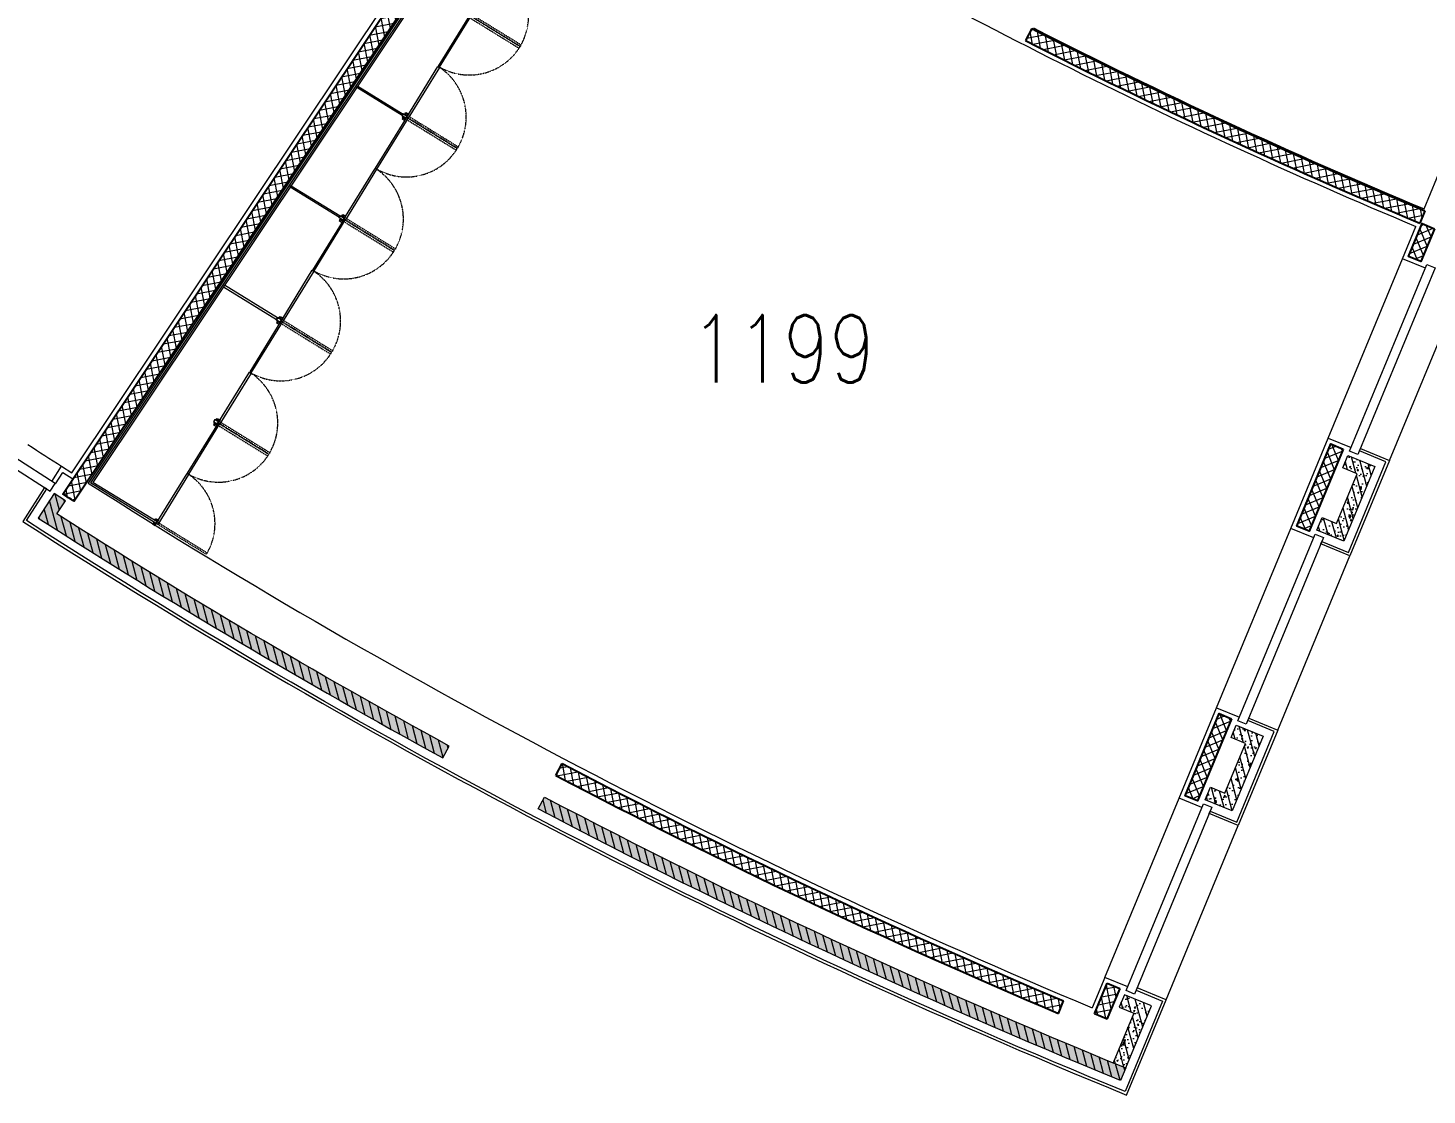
# Model space of a CAD drawing. Header units: inches. Extents: x 13084 to 220150, y 6494 to 167180.
# Drawn here: x 47617 to 63194, y 24214 to 36095 of the extents above; entities that cross this region are included whole.
import ezdxf
from ezdxf.enums import TextEntityAlignment as Align

# ---------------------------------------------------------------- set-up
doc = ezdxf.new("R2010")
doc.units = ezdxf.units.IN
doc.header["$MEASUREMENT"] = 0
doc.linetypes.add('Ground Floor$0$HIDDEN', pattern=[0.375, 0.25, -0.125])
for name, color, linetype, lineweight in [('Ground Floor$0$A-G250-G-Walls-Low-Level', 8, 'Continuous', 15), ('Ground Floor$0$A-G250-G-Walls-Precast-Concrete', 7, 'Continuous', 15), ('Ground Floor$0$A-G250-M-Walls-Blockwork', 7, 'Continuous', 25), ('Ground Floor$0$A-G252-H-Internal-Walls', 251, 'Continuous', 9), ('Ground Floor$0$A-G262-H-Precast-Panel', 251, 'Continuous', 5), ('Ground Floor$0$A-G312-M-Wall-Cladding-Panel', 7, 'Continuous', 9), ('Ground Floor$0$A-G312-M-Wall-Finish-Plaster', 7, 'Continuous', 15), ('Ground Floor$0$A-G321-M-Window', 251, 'Continuous', 9), ('Ground Floor$0$A-G4-M-Furniture-Built-In', 251, 'Continuous', 9), ('Ground Floor$0$Z-Z001-S-Room-Name-Identification-250', 7, 'Continuous', 15)]:
    doc.layers.add(name, color=color, linetype=linetype, lineweight=lineweight)
doc.styles.add('Ground Floor$0$Tag-RomanS', font='romans.shx', dxfattribs={"width": 0.8})
pattern_1 = [(101, (31615.2386858852, 164129.5694537289), (-77.91665768615832, -15.14546400801325), []), (191, (31615.2386858852, 164129.5694537289), (15.14546400801325, -77.91665768615832), [])]
pattern_2 = [(292.5000000004741, (60410.77054472193, 27529.00450890424), (73.33293789283204, 30.37549744458579), []), (22.5000000004741, (60410.77054472193, 27529.00450890424), (-30.37549744458579, 73.33293789283204), [])]
pattern_3 = [(49.99999999999999, (31615.2386858852, 164129.5694537289), (182.184668996004, -15.93908553890309), [19.05, -209.55]), (355, (31615.2386858852, 164129.5694537289), (-35.24282597566699, 191.05664288218), [15.24, -167.64]), (100.451, (31630.4206858852, 164128.2412037289), (146.9425016659592, 175.1166878202919), [16.19, -178.09]), (46.18420000000002, (31615.2386858852, 164180.3694537289), (271.0790408921299, -42.04232793272715), [28.575, -314.3249999999999]), (96.6356, (31637.8285858852, 164176.8659537289), (237.4042344662371, 247.4255558900492), [24.285, -267.135]), (351.1840000000001, (31615.2386858852, 164180.3694537289), (237.4046058139339, 247.4251178605977), [22.86, -251.46]), (21, (31640.6386858852, 164167.6694537289), (151.6148798353833, -102.2655185167625), [19.05, -209.55]), (326.0000000000001, (31640.6386858852, 164167.6694537289), (61.80202834764707, 184.1879661223193), [15.24, -167.64]), (71.4514, (31653.2731858852, 164159.1473537289), (213.4164907701245, 81.92285771605745), [16.19, -178.09]), (37.50000000000001, (31615.2386858852, 164129.5694537289), (3.088603250591817, 84.55503887315311), [0, -165.608, 0, -170.18, 0, -168.275]), (7.499999999999999, (31615.2386858852, 164129.5694537289), (66.81966251030575, 100.1805748181195), [0, -97.02799999999999, 0, -161.798, 0, -64.135]), (327.5, (31558.5966858852, 164129.5694537289), (135.5905951668714, -5.728743992673458), [0, -63.5, 0, -198.12, 0, -262.89]), (317.5, (31533.1966858852, 164129.5694537289), (148.129181386018, 25.42649103333301), [0, -82.55, 0, -131.572, 0, -186.69])]
pattern_4 = [(49.99999999999999, (31614.85600245286, 164128.6455741964), (182.184668996004, -15.93908553890309), [19.05, -209.55]), (355, (31614.85600245286, 164128.6455741964), (-35.24282597566699, 191.05664288218), [15.24, -167.64]), (100.451, (31630.03800245286, 164127.3173241964), (146.9425016659592, 175.1166878202919), [16.19, -178.09]), (46.18420000000002, (31614.85600245286, 164179.4455741964), (271.0790408921299, -42.04232793272715), [28.575, -314.3249999999999]), (96.63559999999998, (31637.44590245286, 164175.9420741964), (237.4042344662371, 247.4255558900492), [24.285, -267.1349999999999]), (351.1840000000001, (31614.85600245286, 164179.4455741964), (237.4046058139339, 247.4251178605977), [22.86, -251.46]), (21, (31640.25600245286, 164166.7455741964), (151.6148798353833, -102.2655185167625), [19.05, -209.55]), (326.0000000000001, (31640.25600245286, 164166.7455741964), (61.80202834764707, 184.1879661223193), [15.24, -167.64]), (71.4514, (31652.89050245286, 164158.2234741964), (213.4164907701245, 81.92285771605745), [16.19, -178.09]), (37.50000000000001, (31614.85600245286, 164128.6455741964), (3.088603250591817, 84.55503887315311), [0, -165.608, 0, -170.18, 0, -168.275]), (7.499999999999999, (31614.85600245286, 164128.6455741964), (66.81966251030575, 100.1805748181195), [0, -97.02799999999999, 0, -161.798, 0, -64.135]), (327.5, (31558.21400245286, 164128.6455741964), (135.5905951668714, -5.728743992673458), [0, -63.5, 0, -198.12, 0, -262.89]), (317.5, (31532.81400245286, 164128.6455741964), (148.129181386018, 25.42649103333301), [0, -82.55, 0, -131.572, 0, -186.69])]
pattern_5 = [(105, (31614.85600245286, 164128.6455741964), (-76.6703624616948, -20.54376170501257), [])]
pattern_6 = [(105, (31615.2386858852, 164129.5694537289), (-76.6703624616948, -20.54376170501257), [])]

# ---------------------------------------------------------------- blocks, each defined once
blk = doc.blocks.new('Ground Floor$0$tag-roomname')
at = {"lineweight": 18, "ltscale": 0.01, "style": 'Ground Floor$0$Tag-RomanS', "width": 0.8}
blk.add_attdef('ROOM_NO_2', text='', height=3, dxfattribs=at).set_placement((-6.707523425575346e-12, 1.61168281859284), align=Align.MIDDLE_CENTER)
at = {"linetype": 'ByBlock', "lineweight": 13, "ltscale": 0.01, "style": 'Ground Floor$0$Tag-RomanS', "width": 0.8, "flags": 1}
for tag, p in [('ROOM_NAME_1', (-6.02540239924565e-12, -2.287525053430301)), ('AREA', (-6.02540239924565e-12, -5.744039249906365))]:
    blk.add_attdef(tag, text='', height=2.8, dxfattribs=at).set_placement(p, align=Align.MIDDLE_CENTER)
blk = doc.blocks.new('Ground Floor$0$A$C647553F4')
for p, q in [((1.999999999992724, 0), (0, 0)), ((2, -20.79523597040679), (1.999999999992724, 0)), ((2, -20.79523597040679), (0, -20.79523597040679)), ((17.43575404337025, -7.647512015653774), (1.999999999992724, -7.64751201566105)), ((17.43575404337025, -12.56112209789717), (2, -12.56112209789717)), ((5, -36.08501475272351), (29.8715080867405, -36.08501475272351)), ((4.999999999992724, -39.21001475272351), (5, -36.08501475272351)), ((10.17399289176683, -12.56112209789717), (7.601248866441892, -36.08501475272351)), ((11.18544759857468, -3.312882975005778), (10.71138103442354, -7.647512015653774)), ((11.18575404337025, -3.307262309506768), (23.68575404337025, -3.307262309506768)), ((13.05455135922966, -5.458674675843213), (21.30447264556278, -5.458674675785005)), ((13.05455135923694, -7.647512015653774), (13.05455135922966, -5.458674675843213)), ((13.05455135922966, -15.33656129468), (13.05455135922966, -12.56112209789717)), ((21.30447264556278, -15.33656129462179), (13.05455135922966, -15.33656129468)), ((21.30447264556278, -5.458674675785005), (21.30447264556278, -15.33656129462179)), ((23.68606048816582, -3.312882975005778), (27.27025922029861, -36.08501475272351)), ((29.87150808674778, -39.21001475272351), (29.8715080867405, -36.08501475272351))]:
    blk.add_line(p, q)
at = {"elevation": -5.988929617015834e-10}
blk.add_lwpolyline([(5, -36.08501475272351), (29.87150808674778, -36.08501475272351), (29.87150808674778, -39.21001475272351), (5, -39.21001475272351)], close=True, dxfattribs=at)
blk.add_circle((17.43575404337025, -10.10431705677183), 2.456805041121697)
blk = doc.blocks.new('Ground Floor$0$A$C05DB4EB2')
h = blk.add_hatch(color=256)
h.paths.add_polyline_path([(-13, -48), (13, -48), (13, -2), (-13, -2)], flags=16)
h.paths.add_polyline_path([(-15, -50), (15, -50), (15, 0), (-15, 0)])
for points in [[(-15, -50), (15, -50), (15, 0), (-15, 0)], [(-13, -48), (13, -48), (13, -2), (-13, -2)]]:
    blk.add_lwpolyline(points, close=True)

msp = doc.modelspace()

# ---------------------------------------------------------------- hatches: boundary and pattern name
at = {"layer": 'Ground Floor$0$A-G252-H-Internal-Walls'}
h = msp.add_hatch(dxfattribs=at)
h.set_pattern_fill('ANSI37', color=256, scale=25, angle=56, style=0)
h.set_pattern_definition(pattern_1)
edge = h.paths.add_edge_path()
edge.add_line((53411.14715069668, 38994.80023701701), (53535.63736657126, 38911.15879149837))
edge.add_line((53535.63736657127, 38911.15879149837), (48132.13374414217, 30824.24960394044))
edge.add_arc((88004.12458708974, 93463.27556593814), 74252.42909998243, 237.4060105733864, 237.52178180226008, ccw=False)
edge.add_line((48005.6474900012, 30904.94233077593), (53411.15801285544, 38994.8164933864))
h = msp.add_hatch(dxfattribs=at)
h.set_pattern_fill('ANSI37', color=256, scale=25, angle=56, style=0)
h.set_pattern_definition(pattern_1)
h.paths.add_polyline_path([(58792.58721982766, 36088.18549711542), (58724.48153926068, 35954.53813921225, 0.01868487037418036), (63112.60224321504, 33921.16122091419), (63170.0051988285, 34059.74418189365, -0.01868262701515021)])
h = msp.add_hatch(dxfattribs=at)
h.set_pattern_fill('ANSI37', color=256, scale=25, style=0)
h.set_pattern_definition([(292.5000000004741, (60410.77054472192, 27529.00450890424), (73.33293789283204, 30.37549744458579), []), (22.5000000004741, (60410.77054472192, 27529.00450890424), (-30.37549744458579, 73.33293789283204), [])])
h.paths.add_polyline_path([(63276.43430152911, 33859.38975910358), (63125.2209370842, 33494.31974661502), (62986.64405503093, 33551.72017059151), (63137.85741947584, 33916.79018308007)])
h = msp.add_hatch(dxfattribs=at)
h.set_pattern_fill('ANSI37', color=256, scale=25, style=0)
h.set_pattern_definition(pattern_2)
h.paths.add_polyline_path([(62260.35536436591, 31406.34393109923), (61881.49876632869, 30491.70319390559), (61742.91683645153, 30549.10570875919), (62121.77343448875, 31463.74644595283)])
h = msp.add_hatch(dxfattribs=at)
h.set_pattern_fill('ANSI37', color=256, scale=25, style=0)
h.set_pattern_definition(pattern_2)
h.paths.add_polyline_path([(61016.63420920089, 28403.73545042294), (60637.77761116732, 27489.09471323431), (60499.19568129013, 27546.49722808794), (60878.0522793237, 28461.13796527658)])
h = msp.add_hatch(dxfattribs=at)
h.set_pattern_fill('ANSI37', color=256, scale=25, angle=56, style=0)
h.set_pattern_definition(pattern_1)
h.paths.add_polyline_path([(53564.24223027661, 27905.51091200989), (53494.44455605005, 27772.73936132013, 0.02081173273278906), (59089.5630552831, 25122.40479056444), (59147.43093388656, 25260.79484636834, -0.02080935605677535)])
h = msp.add_hatch(dxfattribs=at)
h.set_pattern_fill('ANSI37', color=256, scale=25, angle=56, style=0)
h.set_pattern_definition([(101, (31614.77946576639, 164128.4607982899), (-77.91665768615832, -15.14546400801325), []), (191, (31614.77946576639, 164128.4607982899), (15.14546400801325, -77.91665768615832), [])])
h.paths.add_polyline_path([(59631.53944364977, 25059.82088217937), (59772.83651735488, 25400.94219384977), (59634.25458747771, 25458.34470870337), (59493.15014296066, 25117.68844503115)])
at = {"layer": 'Ground Floor$0$A-G262-H-Precast-Panel'}
h = msp.add_hatch(dxfattribs=at)
h.set_pattern_fill('AR-CONC', color=256, style=0)
h.set_pattern_definition(pattern_4)
h.paths.add_polyline_path([(61968.01048582045, 30504.5765154071), (62025.41300067618, 30643.15844528336), (62187.09191886718, 30576.18884461751), (62416.70197828976, 31130.51656412191), (62255.0230600988, 31197.48616478773), (62312.42557495453, 31336.06809466405), (62612.68642302012, 31211.69597914317), (62268.27133388603, 30380.20439988619)])
h = msp.add_hatch(dxfattribs=at)
h.set_pattern_fill('ANSI31', color=256, scale=25, angle=59.99999999999999, style=0)
h.set_pattern_definition(pattern_5)
h.paths.add_polyline_path([(61968.01048582045, 30504.5765154071), (62025.41300067618, 30643.15844528336), (62187.09191886718, 30576.18884461751), (62416.70197828976, 31130.51656412191), (62255.0230600988, 31197.48616478773), (62312.42557495453, 31336.06809466405), (62612.68642302012, 31211.69597914317), (62268.27133388603, 30380.20439988619)])
h = msp.add_hatch(dxfattribs=at)
h.set_pattern_fill('AR-CONC', color=256, style=0)
h.set_pattern_definition(pattern_3)
edge = h.paths.add_edge_path()
edge.add_line((52235.57154736412, 27968.08839694), (52307.49865903082, 28099.71839958016))
edge.add_arc((88115.2386858564, 93629.56945367169), 74675.00000000099, 237.45154408948838, 241.3463065535046, ccw=False)
edge.add_line((47939.14142876886, 30683.2682582147), (48034.04487449934, 30830.0672989756))
edge.add_line((48034.04487449934, 30830.0672989756), (47907.78746179676, 30911.05710705972))
edge.add_line((47907.78746179676, 30911.05710705972), (47731.34337289308, 30638.12894518307))
edge.add_arc((88114.4806401225, 93628.2495541722), 74823.47940238338, 237.3359575393975, 241.346331287135)
h = msp.add_hatch(dxfattribs=at)
h.set_pattern_fill('ANSI31', color=256, scale=25, angle=59.99999999999999, style=0)
h.set_pattern_definition(pattern_6)
edge = h.paths.add_edge_path()
edge.add_line((52235.57154736412, 27968.08839694), (52307.49865903082, 28099.71839958016))
edge.add_arc((88115.23868585641, 93629.56945367169), 74675.00000000099, 237.45154408948838, 241.3463065535046, ccw=False)
edge.add_line((47939.14142876887, 30683.2682582147), (48034.04487449935, 30830.0672989756))
edge.add_line((48034.04487449935, 30830.0672989756), (47907.78746179677, 30911.05710705972))
edge.add_line((47907.78746179676, 30911.05710705972), (47731.34337289308, 30638.12894518307))
edge.add_arc((88114.4806401225, 93628.2495541722), 74823.47940238338, 237.3359575393975, 241.346331287135)
h = msp.add_hatch(dxfattribs=at)
h.set_pattern_fill('AR-CONC', color=256, style=0)
h.set_pattern_definition(pattern_4)
h.paths.add_polyline_path([(60724.28933061325, 27501.96803475483), (60781.69184546896, 27640.54996463106), (60943.37076365988, 27573.58036396527), (61172.98082308253, 28127.90808346978), (61011.3019048916, 28194.87768413557), (61068.70441974733, 28333.45961401187), (61368.96526781291, 28209.08749849099), (61024.55017867878, 27377.59591923395)])
h = msp.add_hatch(dxfattribs=at)
h.set_pattern_fill('ANSI31', color=256, scale=25, angle=59.99999999999999, style=0)
h.set_pattern_definition(pattern_5)
h.paths.add_polyline_path([(60724.28933061325, 27501.96803475483), (60781.69184546896, 27640.54996463106), (60943.37076365988, 27573.58036396527), (61172.98082308253, 28127.90808346978), (61011.3019048916, 28194.87768413557), (61068.70441974733, 28333.45961401187), (61368.96526781291, 28209.08749849099), (61024.55017867878, 27377.59591923395)])
h = msp.add_hatch(dxfattribs=at)
h.set_pattern_fill('AR-CONC', color=256, style=0)
h.set_pattern_definition(pattern_3)
edge = h.paths.add_edge_path()
edge.add_arc((88115.23868585707, 93629.56945367181), 74675.0000000014, 242.2691915926411, 247.7493630680866)
edge.add_line((59838.88486875762, 24515.14664764373), (59781.48638079944, 24376.57443955814))
edge.add_arc((88114.40424621894, 93628.074882414), 74823.28881007218, 242.26922463302708, 247.7490212292644, ccw=False)
edge.add_line((53297.81470669524, 27398.70344351386), (53367.6124159752, 27531.47497577613))
h = msp.add_hatch(dxfattribs=at)
h.set_pattern_fill('ANSI31', color=256, scale=25, angle=59.99999999999999, style=0)
h.set_pattern_definition(pattern_6)
edge = h.paths.add_edge_path()
edge.add_arc((88115.23868585707, 93629.56945367181), 74675.0000000014, 242.2691915926411, 247.7493630680866)
edge.add_line((59838.88486875762, 24515.14664764373), (59781.48638079944, 24376.57443955814))
edge.add_arc((88114.40424621894, 93628.074882414), 74823.28881007218, 242.26922463302708, 247.7490212292644, ccw=False)
edge.add_line((53297.81470669524, 27398.70344351386), (53367.6124159752, 27531.47497577613))
h = msp.add_hatch(dxfattribs=at)
h.set_pattern_fill('AR-CONC', color=256, style=0)
h.set_pattern_definition(pattern_3)
edge = h.paths.add_edge_path()
edge.add_line((59700.30293888497, 24572.54916249719), (59838.88486875762, 24515.14664764373))
edge.add_line((59838.88486875762, 24515.14664764373), (60125.62679603796, 25207.40289737124))
edge.add_line((60125.62679603796, 25207.40289737124), (59825.36594797244, 25331.77501289209))
edge.add_line((59825.36594797244, 25331.77501289209), (59767.96343311669, 25193.19308301579))
edge.add_line((59767.96343311669, 25193.19308301579), (59929.64235130716, 25126.22348235015))
edge.add_line((59929.64235130716, 25126.22348235015), (59700.11076323898, 24572.08520944629))
h = msp.add_hatch(dxfattribs=at)
h.set_pattern_fill('ANSI31', color=256, scale=25, angle=59.99999999999999, style=0)
h.set_pattern_definition(pattern_6)
edge = h.paths.add_edge_path()
edge.add_line((59700.30293888497, 24572.54916249719), (59838.88486875762, 24515.14664764373))
edge.add_line((59838.88486875762, 24515.14664764373), (60125.62679603796, 25207.40289737124))
edge.add_line((60125.62679603796, 25207.40289737124), (59825.36594797244, 25331.77501289209))
edge.add_line((59825.36594797244, 25331.77501289209), (59767.96343311669, 25193.19308301579))
edge.add_line((59767.96343311669, 25193.19308301579), (59929.64235130716, 25126.22348235015))
edge.add_line((59929.64235130716, 25126.22348235015), (59700.11076323898, 24572.08520944629))

# ---------------------------------------------------------------- linework, layer by layer
at = {"layer": 'Ground Floor$0$A-G250-G-Walls-Low-Level'}
for p, q in [((62094.71396318517, 31529.07539961778), (62921.31017707724, 33524.65518984899)), ((62776.00679363013, 31279.34549166029), (63579.64600511831, 33219.50217533531)), ((60850.99247434983, 28526.46611351598), (61677.58868824191, 30522.0459037472)), ((61532.28563842292, 28276.73701100811), (62335.92484991111, 30216.89369468312)), ((59607.19478245611, 25523.67285695724), (60433.86753303466, 27519.43742309496)), ((60288.48794652917, 25273.94375444934), (61092.20369470384, 27214.28521403085))]:
    msp.add_line(p, q, dxfattribs=at)
msp.add_arc((87652.09132944181, 92924.4410329491, -2.926100994659419e-09), 73356.38978148211, 236.9233901531918, 237.2709626366323, dxfattribs=at)
at = {"layer": 'Ground Floor$0$A-G250-G-Walls-Precast-Concrete'}
for points in [[(61968.01048582045, 30504.5765154071), (62025.41300067618, 30643.15844528336), (62187.09191886718, 30576.18884461751), (62416.70197828976, 31130.51656412191), (62255.0230600988, 31197.48616478773), (62312.42557495453, 31336.06809466405), (62612.68642302012, 31211.69597914317), (62268.27133388603, 30380.20439988619)], [(60724.28933061325, 27501.96803475483), (60781.69184546896, 27640.54996463106), (60943.37076365988, 27573.58036396527), (61172.98082308253, 28127.90808346978), (61011.3019048916, 28194.87768413557), (61068.70441974733, 28333.45961401187), (61368.96526781291, 28209.08749849099), (61024.55017867878, 27377.59591923395)]]:
    msp.add_lwpolyline(points, close=True, dxfattribs=at)
msp.add_lwpolyline([(52235.57154736412, 27968.08839694), (52307.49865903082, 28099.71839958016, -0.01699574329827267), (47939.14142876886, 30683.2682582147), (48034.04487449934, 30830.0672989756), (47907.78746179676, 30911.05710705972), (47731.34337289308, 30638.12894518307, 0.01750034276847733), (52235.57094175451, 27968.08728864588)], format="xyb", dxfattribs=at)
msp.add_lwpolyline([(53367.6124159752, 27531.47497577613, 0.02391631735745476), (59838.88486875762, 24515.14664764373), (59781.48638079944, 24376.57443955814, -0.02391468070278304), (53297.81470669524, 27398.70344351386)], format="xyb", close=True, dxfattribs=at)
msp.add_lwpolyline([(59700.30293888497, 24572.54916249719), (59838.88486875762, 24515.14664764373), (60125.16757591916, 25206.29424193222), (59824.90672785362, 25330.66635745307), (59767.50421299788, 25192.08442757677), (59929.18313118836, 25125.11482691113), (59700.11076323898, 24572.08520944629)], dxfattribs=at)
at = {"layer": 'Ground Floor$0$A-G250-M-Walls-Blockwork'}
for p, q in [((58792.58721982766, 36088.18549711544, -2.92610099465942e-09), (58724.48153926068, 35954.53813921225, -2.92610099465942e-09)), ((63170.0051988285, 34059.74418189365, -2.92610099465942e-09), (63112.60224321504, 33921.16122091419)), ((53494.44455605005, 27772.73936132013), (53564.24223027661, 27905.51091200989)), ((59493.15014296066, 25117.68844503115), (59634.25458747773, 25458.34470870337)), ((59772.83651735488, 25400.94219384977), (59630.32856615091, 25056.89756529918)), ((59634.25458747773, 25458.34470870337), (59772.83651735488, 25400.94219384977)), ((59089.56305528311, 25122.40479056447), (59147.43093388656, 25260.79484636834)), ((59631.53944364977, 25059.82088217937), (59493.15014296066, 25117.68844503115))]:
    msp.add_line(p, q, dxfattribs=at)
msp.add_lwpolyline([(53411.14715069668, 38994.80023701701), (53535.63736657127, 38911.15879149837), (48132.13374414217, 30824.24960394044, -0.0005051473236979281), (48005.6474900012, 30904.94233077593), (53411.15801285544, 38994.8164933864)], format="xyb", dxfattribs=at)
for points in [[(63276.43430152911, 33859.38975910358), (63125.2209370842, 33494.31974661502), (62986.64405503093, 33551.72017059151), (63137.85741947584, 33916.79018308007)], [(62260.35536436591, 31406.34393109923), (61881.49876632869, 30491.70319390559), (61742.91683645153, 30549.10570875919), (62121.77343448875, 31463.74644595283)], [(61016.63420920089, 28403.73545042294), (60637.77761116732, 27489.09471323431), (60499.19568129013, 27546.49722808794), (60878.0522793237, 28461.13796527658)]]:
    msp.add_lwpolyline(points, close=True, dxfattribs=at)
for centre, radius, start, end in [((88115.23868568166, 93629.56945367073, -2.92610099465942e-09), 64581.95379998712, 242.9969551071975, 247.2781997573807), ((88115.23868568166, 93629.56945367073, -2.92610099465942e-09), 64731.95379998712, 242.9969551047831, 247.278713714981), ((88115.23868567937, 93629.5694536658), 74252.42909998479, 242.2691915425744, 247.0376564326591), ((88115.23868567937, 93629.5694536658), 74402.42909998479, 242.2691915727669, 247.0382009211176)]:
    msp.add_arc(centre, radius, start, end, dxfattribs=at)
at = {"layer": 'Ground Floor$0$A-G312-M-Wall-Cladding-Panel'}
for points in [[(62452.64895725185, 31413.28469299045), (62776.00679363013, 31279.34549166029), (62335.92084637354, 30216.88402928846), (62012.56301002491, 30350.82323060636), (62024.04351299606, 30378.53961658161), (62319.68496337021, 30256.08091823454), (62736.80990468295, 31263.10960865649), (62441.16845428071, 31385.5683070152)], [(61208.92780204467, 28410.67621233832), (61532.2856383933, 28276.73701102039), (61092.20369470383, 27214.28521403085), (60768.84185481767, 27348.21474995409), (60780.32152932129, 27375.93147907732), (61075.96746854448, 27253.48127452724), (61493.08874944689, 28260.5011280163), (61197.44729907352, 28382.95982636308)]]:
    msp.add_lwpolyline(points, close=True, dxfattribs=at)
msp.add_lwpolyline([(59953.64960717976, 25380.16656980422), (60249.2910575829, 25257.70787144519), (59833.0758562302, 24252.8754874797, -0.04610108711968483), (47599.82280675601, 30609.67199149163), (47827.71901271719, 30962.18758426752), (47802.52532169227, 30978.47493925662), (47558.30371852018, 30600.70681078872, 0.04630134159614518), (59849.37819136522, 24213.83902816862), (60288.48794652917, 25273.94375444934), (59965.1301101509, 25407.88295577947)], format="xyb", close=True, dxfattribs=at)
at = {"layer": 'Ground Floor$0$A-G312-M-Wall-Finish-Plaster'}
for p, q in [((48105.43028741061, 31140.72859442458, -2.92610099465942e-09), (54132.14255880703, 40160.34090957287, -2.92142373640825e-09)), ((53518.93563967233, 38859.16363362633, -2.92610099465942e-09), (48286.46978177104, 31028.23037687698)), ((63161.91019492748, 34079.39799932322, -2.92610099465942e-09), (63374.51590571292, 34592.67346757933)), ((62921.31017707723, 33524.65518984899), (63070.41499371541, 33884.62606038497, -2.92610099465942e-09)), ((63175.38071848997, 33419.4261058656), (62921.31017707723, 33524.65518984899)), ((61677.58868824191, 30522.04590374723), (62094.71362955702, 31529.07459416814)), ((62094.71362955702, 31529.07459416814), (62348.78050102986, 31423.83665025237)), ((61931.65555974523, 30416.80795981875), (61677.58868824191, 30522.04590374723)), ((60433.86753303465, 27519.43742309493), (60850.99247431934, 28526.46611352859)), ((60850.99247431934, 28526.46611352859), (61105.05934582266, 28421.22816960019)), ((60687.93440453795, 27414.19947916651), (60433.86753303465, 27519.43742309493)), ((59607.19478258515, 25523.67285690378), (59466.78077837665, 25184.68346236891)), ((59861.2616539289, 25418.43491304136), (59607.19478258515, 25523.67285690378))]:
    msp.add_line(p, q, dxfattribs=at)
at = {"layer": 'Ground Floor$0$A-G312-M-Wall-Finish-Plaster', "elevation": -2.92610099465942e-09}
for points in [[(47881.89574347384, 31045.98951627774), (47990.73218278276, 31214.34046252011), (48105.4376485469, 31140.73961132037)], [(47919.67691494335, 31021.54399767116), (47923.88522851536, 31018.84392462924), (48005.66867902279, 31145.34862624679), (48118.0848942625, 31073.2166744241)]]:
    msp.add_lwpolyline(points, dxfattribs=at)
at = {"layer": 'Ground Floor$0$A-G312-M-Wall-Finish-Plaster'}
for centre, radius, start, end in [((88104.08632761383, 93607.30602484297, -2.92610099465942e-09), 64757.10928223033, 239.5486805632547, 247.2582629333049), ((88115.23868568166, 93629.56945367073, -2.92610099465942e-09), 64566.95379998712, 243.0102658909048, 247.264837341756), ((88121.79620424872, 93626.87913333335), 74198.67961978533, 237.5289232351825, 247.2821728767574)]:
    msp.add_arc(centre, radius, start, end, dxfattribs=at)
at = {"layer": 'Ground Floor$0$A-G321-M-Window'}
for points in [[(62331.55974657314, 31382.26207128947), (63192.59746940913, 33460.9910194338), (63284.98542266, 33422.72267619666), (62423.94769982401, 31343.99372805233)], [(61087.83859136594, 28379.65359063732), (61948.87631420196, 30458.38253878165), (62041.26426745282, 30420.11419554451), (61180.22654461681, 28341.38524740018)], [(59844.04089947219, 25376.86033407849), (60705.15515899468, 27455.77405812938), (60797.54311224553, 27417.50571489224), (59936.42885272305, 25338.59199084135)]]:
    msp.add_lwpolyline(points, close=True, dxfattribs=at)
msp.add_lwpolyline([(47865.50954925458, 30937.75655178385), (47919.67691494337, 31021.54399767116), (47470.51323760176, 31312.19334476328), (47416.22205931024, 31228.21438242288), (47865.50954925458, 30937.75655178385)], dxfattribs=at)
at = {"layer": 'Ground Floor$0$A-G4-M-Furniture-Built-In', "ltscale": 0.25}
for p, q in [((53514.37793640861, 38816.34352102852, -2.670709649925747e-09), (48311.39035593055, 31029.52759480721)), ((53531.41725960138, 38805.84562097011, -2.677197619529705e-09), (48339.54864828812, 31035.67039681389)), ((49044.0919591656, 30578.11129638029), (48311.39035593055, 31029.52759480721)), ((49054.58272215637, 30595.13903527515), (48339.54864828812, 31035.67039681389)), ((49004.59398370417, 30571.19961660792), (49044.0919591656, 30578.11129638029)), ((49018.55035082331, 30593.84744086646), (49030.0923504923, 30555.39232629232)), ((49044.09094565149, 30578.10965132801), (49054.58272215637, 30595.13903527515)), ((49062.82247194994, 30566.57145709047), (49073.31323494071, 30583.5991959853, 2.987528819417431e-09))]:
    msp.add_line(p, q, dxfattribs=at)
for points in [[(52183.58194359457, 35670.05892353338), (52200.60968248946, 35659.56816054259), (52548.20362958364, 36223.75390925891), (52531.17589068876, 36234.2446722497)], [(52181.48379099643, 35666.65337575439), (52198.5115298913, 35656.16261276361), (51850.91758279708, 35091.97686404732), (51833.88984390219, 35102.4676270381)], [(51484.19774420988, 34534.87633054284), (51501.22548310476, 34524.38556755205), (51848.81943019894, 35088.57131626838), (51831.79169130406, 35099.06207925917)], [(51482.09959161172, 34531.47078276386), (51499.12733050661, 34520.98001977308), (51151.53338341237, 33956.79427105677), (51134.5056445175, 33967.28503404757)], [(50784.81354482516, 33399.69373755227), (50801.84128372004, 33389.20297456149), (51149.43523081423, 33953.38872327781), (51132.40749191934, 33963.87948626859)], [(50782.71539222701, 33396.2881897733), (50799.74313112189, 33385.79742678252), (50452.14918402766, 32821.6116780662), (50435.12144513278, 32832.10244105698)], [(50085.42934544044, 32264.51114456169), (50102.45708433533, 32254.02038157091), (50450.05103142951, 32818.20613028723), (50433.02329253462, 32828.69689327801)], [(50083.33119284229, 32261.10559678273), (50100.35893173717, 32250.61483379194), (49752.76498464294, 31686.42908507562), (49735.73724574806, 31696.91984806643)], [(49390.76598940157, 31136.99103407381), (49407.79372829646, 31126.50027108303), (49750.66683204479, 31683.02353729666), (49733.6390931499, 31693.51430028744)], [(49045.79371954098, 30577.06057502894), (49388.66783680345, 31133.58548629482), (49405.69557569828, 31123.09472330406), (49062.82145843581, 30566.56981203819)], [(49030.0923504923, 30555.39232629232), (49044.0919591656, 30578.11129638029), (49018.55035082331, 30593.84744086646), (49004.59398370417, 30571.19961660792)]]:
    msp.add_lwpolyline(points, close=True, dxfattribs=at)
at = {"layer": 'Ground Floor$0$A-G4-M-Furniture-Built-In', "linetype": 'Ground Floor$0$HIDDEN', "ltscale": 0.25}
for points in [[(53084.8708764143, 35869.62298626064), (53095.36163940509, 35886.65072515552), (52531.17589068876, 36234.2446722497), (52520.68512769797, 36217.21693335482)], [(53107.95055499404, 35907.08401182939), (53097.45979200325, 35890.05627293451), (52533.27404328698, 36237.65022002872), (52543.76480627776, 36254.67795892361)], [(52385.48667702961, 34734.44039327011), (52395.97744002039, 34751.46813216498), (51831.79169130406, 35099.06207925917), (51821.30092831327, 35082.03434036428)], [(52408.56635560928, 34771.90141883875), (52398.07559261849, 34754.87367994388), (51833.88984390219, 35102.4676270381), (51844.38060689298, 35119.49536593299)], [(51686.10247764489, 33599.25780027953), (51696.59324063567, 33616.28553917442), (51132.40749191934, 33963.87948626859), (51121.91672892855, 33946.85174737372)], [(51709.18215622458, 33636.71882584822), (51698.69139323379, 33619.69108695333), (51134.5056445175, 33967.28503404757), (51144.99640750828, 33984.31277294245)], [(50986.71827826017, 32464.07520728896), (50997.20904125096, 32481.10294618385), (50433.02329253462, 32828.69689327801), (50422.53252954384, 32811.66915438313)], [(51009.79795683986, 32501.53623285764), (50999.30719384908, 32484.50849396276), (50435.12144513278, 32832.10244105698), (50445.61220812357, 32849.13017995187)], [(50287.33407887543, 31328.89261429835), (50297.82484186622, 31345.92035319324), (49733.63909314992, 31693.51430028741), (49723.14833015913, 31676.48656139252)], [(50310.41375745514, 31366.35363986707), (50299.92299446436, 31349.32590097218), (49735.73724574806, 31696.91984806643), (49746.22800873885, 31713.94758696129)], [(49056.28448253173, 30594.08831392377), (49612.80939379762, 30251.21419666131), (49602.31863080687, 30234.18645776648), (49045.79371954098, 30577.06057502894)]]:
    msp.add_lwpolyline(points, close=True, dxfattribs=at)
at = {"layer": 'Ground Floor$0$A-G4-M-Furniture-Built-In', "ltscale": 0.25}
for points, elevation in [([(51793.81402797192, 35136.55470637207), (51783.32326498114, 35119.52696747721), (51276.80966930201, 35431.58919233769), (51287.92863846672, 35448.22989440277)], 2.722702313622339e-10), ([(51094.42982858719, 34001.3721133815), (51083.93906559642, 33984.34437448664), (50535.54505832057, 34322.20905466606), (50546.66402748528, 34338.84975673113)], 2.751198987828193e-10), ([(50384.55486621171, 32849.16178149608), (50395.04562920248, 32866.18952039094), (49805.39941650385, 33229.4696190595), (49794.28044733913, 33212.82891699442)], 2.780123112147122e-10)]:
    msp.add_lwpolyline(points, close=True, dxfattribs=dict(at, elevation=elevation))
at = {"layer": 'Ground Floor$0$A-G4-M-Furniture-Built-In', "linetype": 'Ground Floor$0$HIDDEN', "ltscale": 0.25}
for centre, radius, start, end in [((52510.70342366623, 36232.28860560605), 680.0457070614265, 331.431446704585, 55.29423947446258), ((52530.83040329718, 36234.74612653966), 663.2310434677256, 240.139038694818, 326.6135673371577), ((51833.28658763874, 35102.55069221284), 663.2310434677256, 330.1121188430028, 56.58664748495475), ((51831.44620391248, 35099.56353354912), 663.2310434677256, 240.139038694818, 326.6135673371577), ((51133.90238825404, 33967.36809922231), 663.2310434677256, 330.1121188430028, 56.58664748495475), ((51132.06200452776, 33964.38094055855), 663.2310434677256, 240.139038694818, 326.6135673371577), ((50434.51818886932, 32832.18550623173), 663.2310434677256, 330.1121188430028, 56.58664748495475), ((50432.67780514304, 32829.19834756799), 663.2310434677256, 240.139038694818, 326.6135673371577), ((49735.1339894846, 31697.00291324116), 663.2310434677256, 330.1121188430028, 56.58664748495475), ((49738.67212847729, 31700.90955210311), 662.892553758332, 240.0566603198079, 325.861002665369), ((49044.69638871674, 30576.79990585492), 654.7964879053212, 330.182966918349, 56.54271926156895)]:
    msp.add_arc(centre, radius, start, end, dxfattribs=at)
at = {"layer": 'Ground Floor$0$A-G4-M-Furniture-Built-In', "ltscale": 0.25}
for p in [(51145.65122985478, 33987.43030447546), (50446.26703047006, 32852.2477114849), (49746.88283108534, 31717.06511849433)]:
    msp.add_point(p, dxfattribs=at)

# ---------------------------------------------------------------- block references
at = {"layer": 'Ground Floor$0$A-G4-M-Furniture-Built-In', "ltscale": 0.25, "xscale": -1, "rotation": 58.3628430901736}
for name, p in [('Ground Floor$0$A$C647553F4', (51791.58980069643, 35108.56119755925, -1.155421336824701e-09)), ('Ground Floor$0$A$C05DB4EB2', (51788.56864647653, 35128.04083692464, -1.150757433697227e-09)), ('Ground Floor$0$A$C647553F4', (51092.20560131171, 33973.37860456869, -1.169883484475148e-09)), ('Ground Floor$0$A$C05DB4EB2', (51089.18444709181, 33992.85824393407, -1.165219581347674e-09)), ('Ground Floor$0$A$C647553F4', (50392.821401927, 32838.19601157811, -1.184345632125594e-09)), ('Ground Floor$0$A$C647553F4', (49693.43720254228, 31703.01341858754, -1.198807779776041e-09))]:
    msp.add_blockref(name, p, dxfattribs=at)
at = {"layer": 'Ground Floor$0$A-G4-M-Furniture-Built-In', "ltscale": 0.25, "rotation": 58.36284309017355}
for name, p in [('Ground Floor$0$A$C647553F4', (51807.32594518259, 35134.10280590155, -1.155095938502566e-09)), ('Ground Floor$0$A$C647553F4', (51107.94174579787, 33998.92021291098, -1.169558086153013e-09)), ('Ground Floor$0$A$C05DB4EB2', (50389.80024770709, 32857.67565094351, -1.179681728998121e-09)), ('Ground Floor$0$A$C647553F4', (50408.55754641317, 32863.73761992043, -1.184020233803459e-09)), ('Ground Floor$0$A$C05DB4EB2', (49690.41604832237, 31722.49305795293, -1.194143876648567e-09)), ('Ground Floor$0$A$C647553F4', (49709.17334702844, 31728.55502692983, -1.198482381453906e-09)), ('Ground Floor$0$A$C647553F4', (49022.90260138221, 30614.65710755787))]:
    msp.add_blockref(name, p, dxfattribs=at)
at = {"layer": 'Ground Floor$0$Z-Z001-S-Room-Name-Identification-250'}
ref = msp.add_blockref('Ground Floor$0$tag-roomname', (56024.61550012132, 32120.86694144897), dxfattribs=dict(at, xscale=250, yscale=250, zscale=250))
ref.add_attrib('ROOM_NO_2', '1199', dxfattribs={"layer": '0', "lineweight": 18, "ltscale": 0.01, "height": 750, "style": 'Ground Floor$0$Tag-RomanS', "width": 0.8000000000000002}).set_placement((56024.61550011965, 32523.78764609718), align=Align.MIDDLE_CENTER)

doc.saveas('drawing.dxf')
